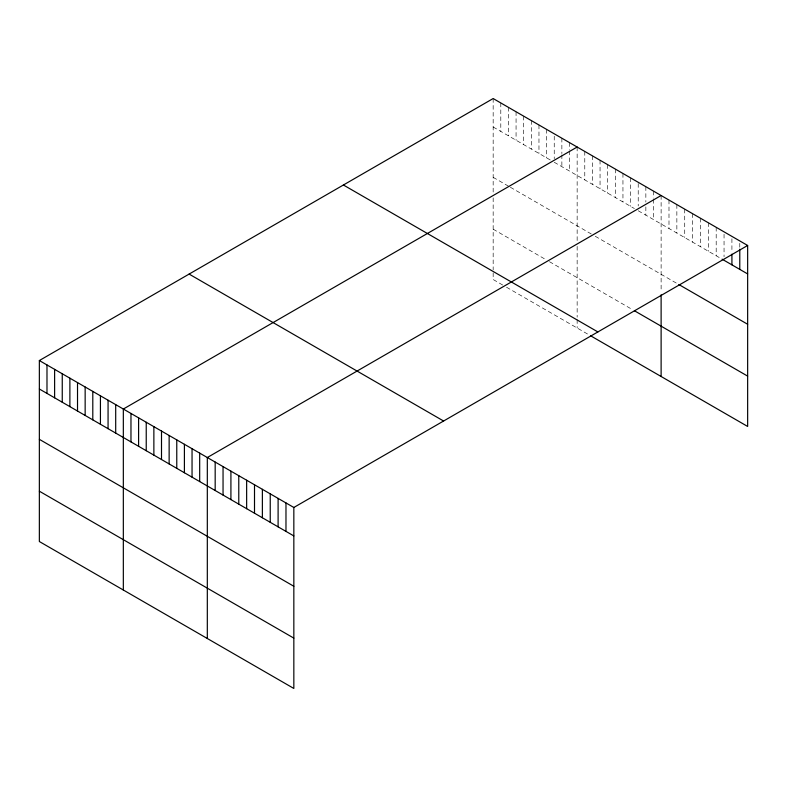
<?xml version="1.0" encoding="UTF-8"?>
<svg xmlns="http://www.w3.org/2000/svg" width="787" height="787" viewBox="0 0 787 787"><rect width="100%" height="100%" fill="white"/><g stroke="black" fill="none" stroke-linecap="round" stroke-linejoin="round"><path stroke-width="0.59" stroke-dasharray="3.94 2.95" d="M493.164 98.542L493.164 192.461M493.164 127.002L551.372 160.607M554.235 162.26L634.401 208.545M638.218 210.749L721.099 258.598M493.164 177.331L508.432 186.145M510.34 187.247L591.46 234.083M595.277 236.287L676.859 283.389M493.164 229.194L545.647 259.494M549.464 261.697L632.492 309.635M502.706 285.032L493.164 279.523L493.164 271.131M506.523 287.235L589.552 335.173M739.78 243.301L739.78 248.043M731.92 238.756L731.92 251.801M724.05 234.221L724.05 256.749M716.19 227.305L716.19 255.765M708.32 222.76L708.32 251.22M700.45 218.225L700.45 246.675M692.59 213.68L692.59 242.14M684.72 209.135L684.72 237.595M676.859 204.6L676.859 233.05M668.989 200.055L668.989 228.515M661.119 195.51L661.119 291.593M653.485 191.103L653.485 198.226M653.485 199.406L653.485 219.563M645.852 186.696L645.852 202.111M645.852 206.853L645.852 215.156M638.218 183.479L638.218 206.007M630.584 177.882L630.584 206.342M622.95 173.474L622.95 201.934M615.316 169.067L615.316 197.527M607.682 164.66L607.682 193.12M600.048 160.253L600.048 188.713M592.414 155.846L592.414 184.306M584.78 151.438L584.78 179.889M577.146 147.031L577.146 242.022M577.146 246.341L577.146 317.22M577.146 319.62L577.146 328.012M569.513 142.624L569.513 149.737M569.513 150.917L569.513 171.074M561.869 138.217L561.869 153.622M561.869 154.813L561.869 166.667M554.235 136.181L554.235 158.708M546.601 129.402L546.601 157.853M538.967 124.985L538.967 153.445M531.333 120.578L531.333 149.038M523.699 116.171L523.699 144.631M516.065 111.764L516.065 140.224M508.432 107.357L508.432 135.817M500.798 102.949L500.798 131.409M493.164 197.862L493.164 269.941"/><path stroke-width="1.18" d="M39.35 360.544L293.836 507.477L293.836 688.458L39.35 541.525L39.35 360.544L493.164 98.542L747.65 245.475L747.65 426.456L590.506 335.724M577.146 147.031L123.333 409.033L123.333 590.014M661.119 195.51L207.315 457.522L207.315 638.503M293.836 507.477L747.65 245.475M722.082 259.169L747.65 273.925M678.827 284.52L747.65 324.264M634.401 310.737L747.65 376.117M343.407 185.004L597.894 331.937M189.106 274.083L443.593 421.015M39.35 389.004L293.836 535.927M39.35 439.333L293.836 586.266M39.35 491.196L293.836 638.119M739.78 249.233L739.78 269.39M731.92 254.171L731.92 264.845M661.119 294.83L661.119 376.501M285.976 502.932L285.976 531.392M278.106 498.397L278.106 526.847M270.236 493.852L270.236 522.312M262.376 489.307L262.376 517.767M254.506 484.772L254.506 513.222M246.646 480.227L246.646 508.687M238.776 475.682L238.776 504.142M230.916 471.147L230.916 499.597M223.046 466.602L223.046 495.062M215.176 462.058L215.176 490.517M199.682 453.115L199.682 481.565M192.048 448.708L192.048 477.158M184.404 444.301L184.404 472.751M176.77 439.894L176.77 468.344M169.136 435.477L169.136 463.937M161.502 431.069L161.502 459.529M153.868 426.662L153.868 455.122M146.234 422.255L146.234 450.715M138.601 417.848L138.601 446.308M130.967 413.441L130.967 441.901M115.699 404.626L115.699 433.086M108.065 400.219L108.065 428.679M100.431 395.812L100.431 424.272M92.797 391.405L92.797 419.855M85.153 386.997L85.153 415.447M77.519 382.59L77.519 411.04M69.886 378.183L69.886 406.633M62.252 373.776L62.252 402.226M54.618 369.369L54.618 397.819M46.984 364.952L46.984 393.411"/></g></svg>
